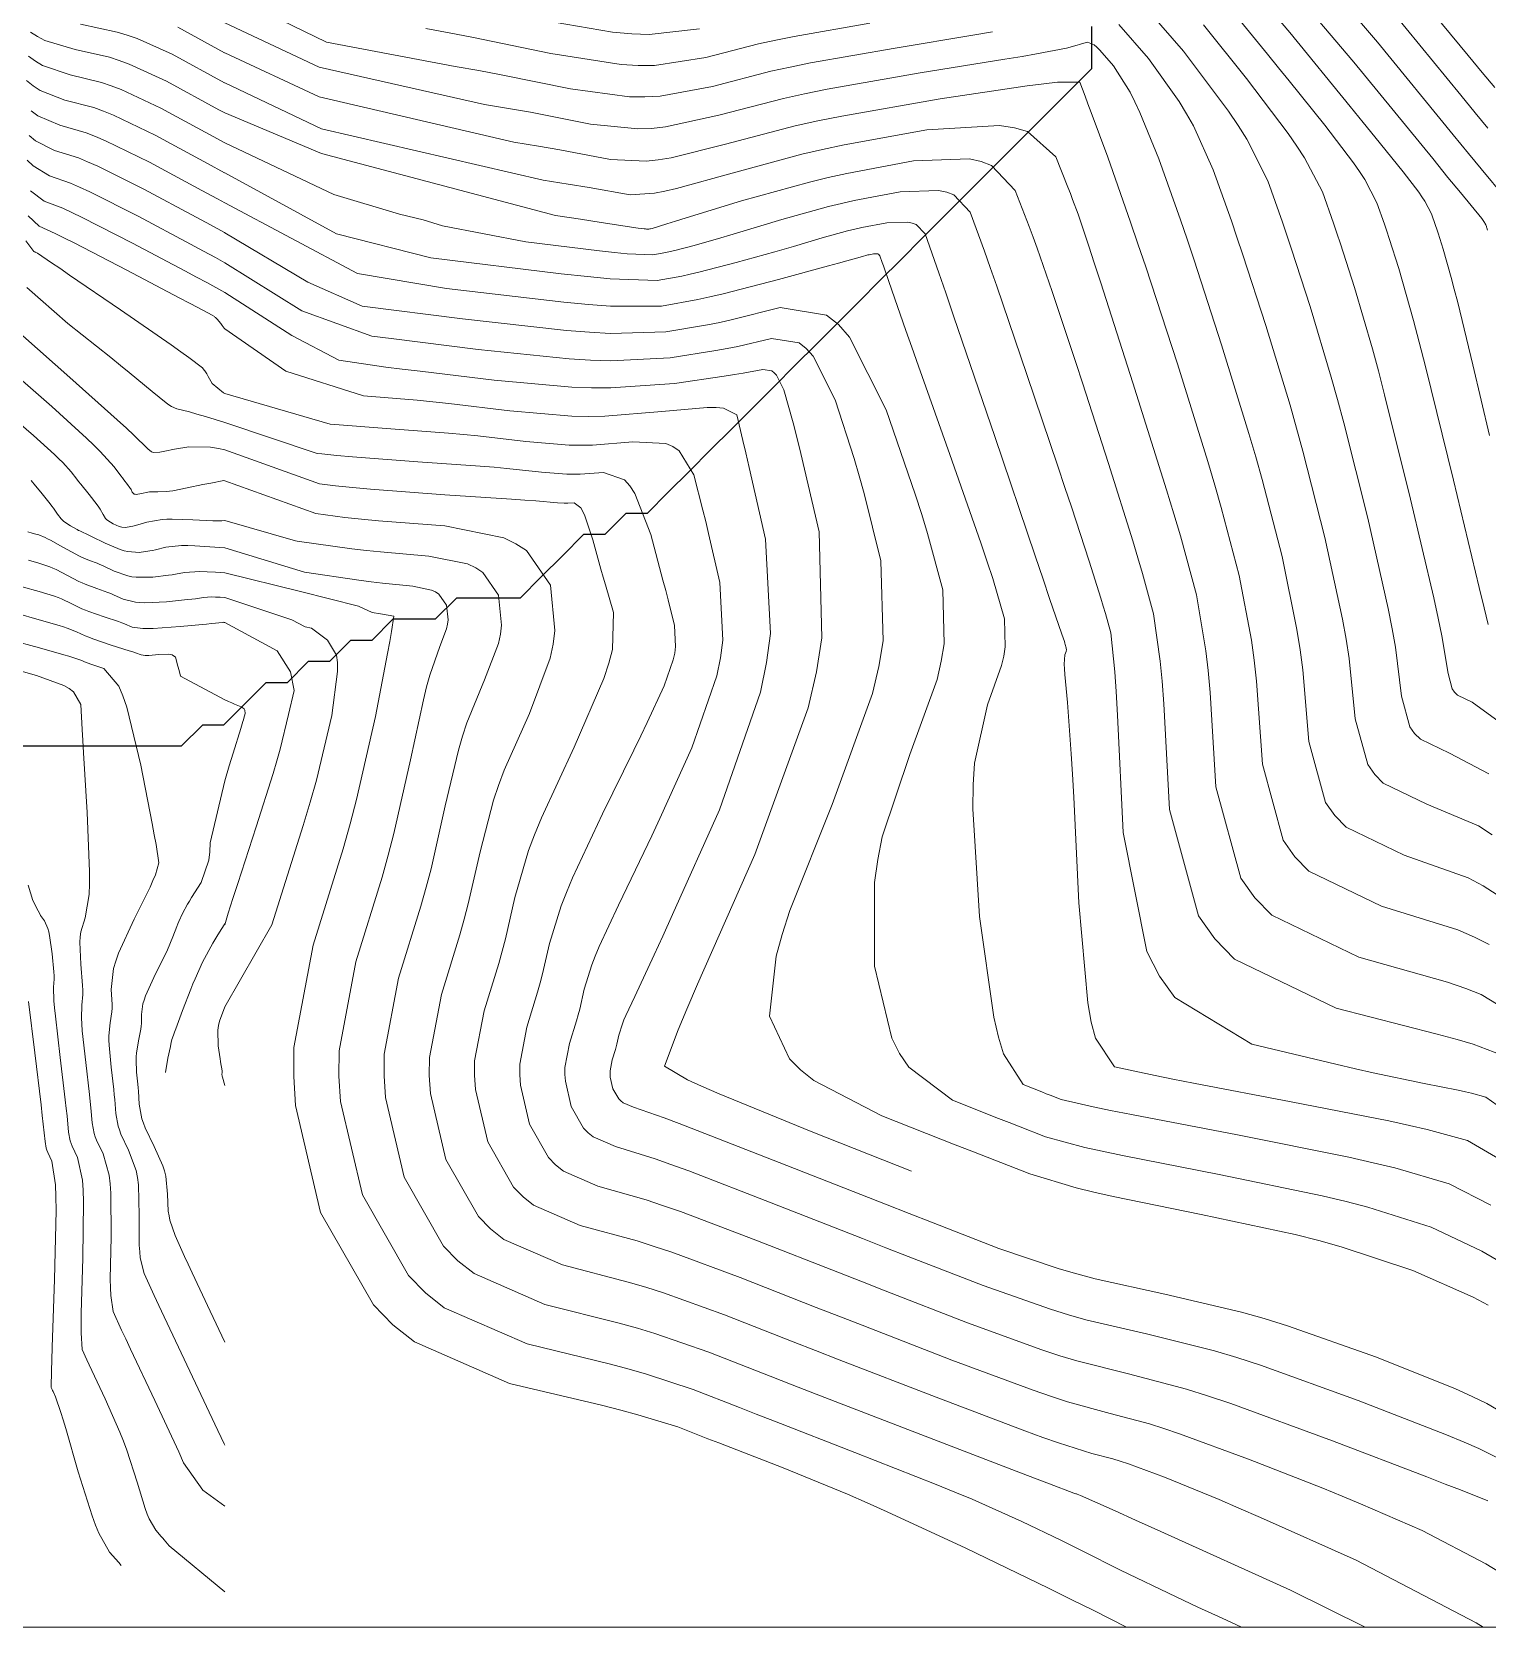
# Model space of a CAD drawing. Header units: millimetres. Extents: x 837475 to 838477, y 1189012 to 1191015.
# Drawn here: x 837990.9 to 838059.6, y 1189013.9 to 1189089.2 of the extents above; entities that cross this region are included whole.
import ezdxf

# ---------------------------------------------------------------- set-up
doc = ezdxf.new("R2010")
doc.units = ezdxf.units.MM
doc.header["$LTSCALE"] = 0.3
doc.layers.add('COORD', color=253, linetype='Continuous', lineweight=20)
doc.layers.add('DRENAJE', color=5, linetype='Continuous', lineweight=25)
doc.layers.add('COTAS 10', color=7, linetype='Continuous', lineweight=9, true_color=0x6e3e2d)
doc.layers.add('COTAS INT', color=7, linetype='Continuous', lineweight=5, true_color=0x9fa19f)

msp = doc.modelspace()

# ---------------------------------------------------------------- linework, layer by layer
at = {"layer": 'COORD'}
msp.add_line((837476.514, 1189013.872), (838476.514, 1189013.872), dxfattribs=at)
msp.add_lwpolyline([(837476.514, 1189013.872), (838476.514, 1189013.872), (838476.514, 1191013.872), (837476.514, 1191013.872)], close=True, dxfattribs=at)
at = {"layer": 'COTAS 10'}
for points in [[(838059.725, 1189070.141), (838058.94, 1189073.488), (838058.22, 1189076.417), (838058.06, 1189077.047), (838057.917, 1189077.599), (838057.54, 1189078.94), (838057.292, 1189079.701), (838057.229, 1189079.887), (838057.169, 1189080.063), (838056.976, 1189080.609), (838056.665, 1189081.203), (838056.532, 1189081.409), (838056.378, 1189081.633), (838055.65, 1189082.592), (838054.303, 1189084.256), (838053.759, 1189084.925), (838053.14, 1189085.684), (838050.286, 1189089.178), (838047.303, 1189092.694)], [(838060.089, 1189048.458), (838059.429, 1189048.873), (838058.716, 1189049.252), (838055.691, 1189050.321), (838052.948, 1189051.65), (838052.412, 1189052.194), (838051.972, 1189052.815), (838051.19, 1189055.691), (838050.904, 1189059.084), (838050.778, 1189060.03), (838050.631, 1189060.979), (838049.928, 1189064.429), (838048.981, 1189068.073), (838048.68, 1189069.144), (838048.362, 1189070.242), (838047.074, 1189074.429), (838045.768, 1189078.429), (838045.439, 1189079.408), (838045.125, 1189080.331), (838044.106, 1189083.202), (838043.213, 1189085.402), (838042.978, 1189085.902), (838042.748, 1189086.356), (838041.961, 1189087.602), (838041.316, 1189088.345), (838041.175, 1189088.481), (838041.05, 1189088.587), (838040.737, 1189088.717), (838040.459, 1189088.634), (838040.357, 1189088.605), (838040.244, 1189088.573), (838039.742, 1189088.437), (838038.335, 1189088.163), (838037.65, 1189088.045), (838036.838, 1189087.909), (838032.841, 1189087.264), (838028.444, 1189086.492), (838027.38, 1189086.276), (838026.383, 1189086.058), (838023.336, 1189085.264), (838020.816, 1189084.713), (838020.152, 1189084.649), (838019.501, 1189084.623), (838017.27, 1189084.85), (838014.436, 1189085.407), (838013.405, 1189085.589), (838012.268, 1189085.783), (838004.454, 1189087.546), (838000, 1189089.635)], [(837990.638, 1189086.911), (837990.96, 1189086.649), (837991.284, 1189086.429), (837992.454, 1189085.987), (837993.821, 1189085.631), (837994.268, 1189085.465), (837994.745, 1189085.27), (837996.718, 1189084.323), (837999.193, 1189082.989), (837999.987, 1189082.55), (838000, 1189082.543), (838005.271, 1189079.661), (838009.726, 1189078.537), (838015.88, 1189077.778), (838017.137, 1189077.645), (838018.2, 1189077.545), (838020.425, 1189077.461), (838021.581, 1189077.674), (838021.97, 1189077.76), (838022.39, 1189077.859), (838024.155, 1189078.315), (838025.97, 1189078.818), (838026.421, 1189078.946), (838026.849, 1189079.069), (838028.208, 1189079.473), (838029.414, 1189079.808), (838029.745, 1189079.889), (838030.076, 1189079.963), (838031.26, 1189080.186), (838032.254, 1189080.219), (838032.464, 1189080.174), (838032.646, 1189080.105), (838033.068, 1189079.661), (838033.717, 1189077.83), (838034.042, 1189076.886), (838034.43, 1189075.754), (838036.356, 1189070.089), (838038.264, 1189064.462), (838038.64, 1189063.353), (838038.951, 1189062.439), (838039.525, 1189060.763), (838039.645, 1189060.419), (838039.67, 1189060.345), (838039.691, 1189060.28), (838039.737, 1189060.123), (838039.74, 1189060.013), (838039.735, 1189059.978), (838039.726, 1189059.94), (838039.671, 1189059.788), (838039.643, 1189059.342), (838039.653, 1189059.119), (838039.669, 1189058.854), (838039.788, 1189057.538), (838039.972, 1189055.117), (838040.03, 1189054.155), (838040.09, 1189053.067), (838040.332, 1189048.082), (838040.748, 1189043.359), (838040.918, 1189042.436), (838041.113, 1189041.679), (838042.012, 1189040.332), (838043.935, 1189039.921), (838044.774, 1189039.753), (838045.745, 1189039.563), (838050.361, 1189038.681), (838054.973, 1189037.773), (838055.942, 1189037.566), (838056.777, 1189037.378), (838058.681, 1189036.858), (838060.2, 1189035.975)], [(838061.228, 1189023.467), (838059.594, 1189024.433), (838058.903, 1189024.762), (838058.11, 1189025.117), (838054.386, 1189026.624), (838050.177, 1189028.103), (838049.079, 1189028.441), (838048.009, 1189028.748), (838044.386, 1189029.598), (838041.094, 1189030.322), (838040.233, 1189030.55), (838039.394, 1189030.791), (838036.545, 1189031.757), (838033.366, 1189032.993), (838032.318, 1189033.404), (838031.197, 1189033.843), (838026.545, 1189035.677), (838022.315, 1189037.331), (838021.46, 1189037.657), (838020.742, 1189037.927), (838019.294, 1189038.426), (838018.81, 1189038.636), (838018.701, 1189038.724), (838018.602, 1189038.825), (838018.333, 1189039.294), (838018.206, 1189039.839), (838018.196, 1189039.987), (838018.198, 1189040.134), (838018.296, 1189040.654), (838018.448, 1189041.146), (838018.484, 1189041.275), (838018.517, 1189041.4), (838018.614, 1189041.83), (838018.777, 1189042.357), (838018.851, 1189042.545), (838018.938, 1189042.751), (838019.358, 1189043.647), (838020.277, 1189045.617), (838020.679, 1189046.5), (838021.145, 1189047.53), (838023.359, 1189052.471), (838025.293, 1189058.017), (838025.583, 1189059.428), (838025.765, 1189060.786), (838025.533, 1189065.242), (838024.76, 1189068.64), (838024.601, 1189069.331), (838024.465, 1189069.914), (838024.174, 1189071.114), (838023.55, 1189071.439), (838023.205, 1189071.47), (838022.784, 1189071.474), (838020.642, 1189071.276), (838017.941, 1189071.057), (838017.169, 1189071.049), (838016.385, 1189071.064), (838013.466, 1189071.309), (838010.588, 1189071.656), (838009.83, 1189071.736), (838009.09, 1189071.809), (838006.559, 1189072.012), (838002.878, 1189073.177), (838000, 1189075.175), (837999.973, 1189075.212), (837999.884, 1189075.331), (837999.808, 1189075.431), (837999.644, 1189075.638), (837999.561, 1189075.719), (837999.536, 1189075.74), (837999.511, 1189075.76), (837999.411, 1189075.825), (837998.729, 1189076.187), (837998.336, 1189076.394), (837997.855, 1189076.647), (837995.383, 1189077.945), (837992.891, 1189079.237), (837992.399, 1189079.486), (837991.991, 1189079.688), (837991.233, 1189080.024), (837990.723, 1189080.519)], [(837989.934, 1189071.038), (837990.977, 1189070.141), (837991.965, 1189069.241), (837992.171, 1189069.044), (837992.349, 1189068.87), (837992.752, 1189068.429), (837993.013, 1189068.085), (837993.101, 1189067.973), (837993.198, 1189067.852), (837993.605, 1189067.353), (837993.982, 1189066.874), (837994.059, 1189066.766), (837994.125, 1189066.67), (837994.262, 1189066.41), (837994.371, 1189066.227), (837994.419, 1189066.179), (837994.474, 1189066.132), (837994.735, 1189065.971), (837995.013, 1189065.85), (837995.079, 1189065.828), (837995.14, 1189065.811), (837995.321, 1189065.792), (837995.566, 1189065.84), (837995.667, 1189065.865), (837995.784, 1189065.894), (837996.326, 1189066.045), (837997.045, 1189066.174), (837997.273, 1189066.191), (837997.513, 1189066.199), (837998.486, 1189066.16), (837999.433, 1189066.108), (837999.658, 1189066.108), (837999.866, 1189066.114), (838000, 1189066.13), (838003.344, 1189065.17), (838003.423, 1189065.152), (838006.007, 1189064.795), (838006.688, 1189064.715), (838007.354, 1189064.643), (838009.636, 1189064.449), (838011.47, 1189064.079), (838011.854, 1189063.896), (838012.184, 1189063.678), (838012.928, 1189062.6), (838013.067, 1189061.192), (838013.015, 1189060.766), (838012.925, 1189060.324), (838012.273, 1189058.6), (838011.437, 1189056.577), (838011.23, 1189055.947), (838011.034, 1189055.288), (838010.415, 1189052.655), (838009.742, 1189049.687), (838009.513, 1189048.816), (838009.264, 1189047.924), (838008.211, 1189044.522), (838007.535, 1189040.925), (838007.525, 1189039.91), (838007.591, 1189038.886), (838008.471, 1189035.117), (838010.33, 1189031.869), (838011.014, 1189031.174), (838011.771, 1189030.567), (838015.117, 1189029.11), (838018.631, 1189028.228), (838019.495, 1189027.984), (838020.311, 1189027.739), (838022.862, 1189026.855), (838025.759, 1189025.72), (838026.793, 1189025.318), (838027.927, 1189024.877), (838032.862, 1189022.969), (838037.371, 1189021.232), (838038.238, 1189020.899), (838038.939, 1189020.63), (838040.09, 1189020.197), (838040.183, 1189020.173), (838040.217, 1189020.162), (838040.254, 1189020.15), (838040.416, 1189020.09), (838042.048, 1189019.362), (838043.012, 1189018.927), (838044.197, 1189018.392), (838050.326, 1189015.619), (838053.851, 1189013.872)], [(837990.144, 1189061.752), (837991.24, 1189061.446), (837992.182, 1189061.173), (837992.385, 1189061.108), (837992.562, 1189061.047), (837992.993, 1189060.865), (837993.407, 1189060.677), (837993.575, 1189060.613), (837993.765, 1189060.544), (837994.644, 1189060.25), (837995.486, 1189059.979), (837995.653, 1189059.924), (837995.793, 1189059.877), (837996.059, 1189059.78), (837996.235, 1189059.758), (837996.318, 1189059.759), (837996.415, 1189059.762), (837996.886, 1189059.798), (837997.351, 1189059.812), (837997.443, 1189059.802), (837997.521, 1189059.787), (837997.67, 1189059.679), (837997.786, 1189059.255), (837997.842, 1189059.04), (837997.909, 1189058.783), (838000, 1189057.663), (838000.182, 1189057.585), (838000.335, 1189057.52), (838000.468, 1189057.464), (838000.778, 1189057.335), (838000.913, 1189057.243), (838000.936, 1189057.209), (838000.952, 1189057.173), (838000.958, 1189057.013), (838000.905, 1189056.793), (838000.884, 1189056.719), (838000.861, 1189056.639), (838000.754, 1189056.302), (838000.397, 1189055.144), (838000.216, 1189054.547), (838000, 1189053.832), (837999.311, 1189050.905), (837999.295, 1189050.479), (837999.253, 1189050.092), (837998.89, 1189049.033), (837998.431, 1189048.325), (837998.329, 1189048.16), (837998.239, 1189048.009), (837998.003, 1189047.575), (837997.833, 1189047.195), (837997.784, 1189047.078), (837997.735, 1189046.955), (837997.547, 1189046.468), (837997.292, 1189045.856), (837997.2, 1189045.655), (837997.099, 1189045.44), (837996.656, 1189044.549), (837996.26, 1189043.684), (837996.188, 1189043.486), (837996.132, 1189043.305), (837996.067, 1189042.801), (837996.072, 1189042.374), (837996.061, 1189042.243), (837996.043, 1189042.105), (837995.935, 1189041.558), (837995.831, 1189040.976), (837995.818, 1189040.816), (837995.811, 1189040.656), (837995.839, 1189040.084), (837995.902, 1189039.504), (837995.916, 1189039.34), (837995.929, 1189039.174), (837995.967, 1189038.562), (837996.093, 1189037.879), (837996.162, 1189037.668), (837996.246, 1189037.448), (837996.67, 1189036.573), (837997.084, 1189035.658), (837997.16, 1189035.412), (837997.219, 1189035.169), (837997.297, 1189034.32), (837997.334, 1189033.515), (837997.368, 1189033.3), (837997.412, 1189033.089), (837997.656, 1189032.357), (837998.099, 1189031.378), (837998.269, 1189031.011), (837998.459, 1189030.603), (837999.315, 1189028.784), (838000, 1189027.333)]]:
    msp.add_lwpolyline(points, dxfattribs=at)
at = {"layer": 'COTAS INT'}
for points in [[(838060.48, 1189081.349), (838059.323, 1189082.738), (838058.727, 1189083.463), (838058.01, 1189084.335), (838054.426, 1189088.711), (838050.464, 1189093.357)], [(838059.634, 1189079.842), (838059.597, 1189079.955), (838059.587, 1189079.983), (838059.578, 1189080.009), (838059.55, 1189080.091), (838059.503, 1189080.179), (838059.483, 1189080.21), (838059.46, 1189080.243), (838059.352, 1189080.386), (838058.348, 1189081.616), (838057.76, 1189082.335), (838057.038, 1189083.219), (838053.313, 1189087.775), (838049.202, 1189092.621)], [(838000, 1189091.058), (838004.804, 1189088.714), (838010.883, 1189087.573), (838011.998, 1189087.376), (838013.051, 1189087.183), (838016.332, 1189086.517), (838019.106, 1189086.143), (838019.84, 1189086.135), (838020.558, 1189086.167), (838023.028, 1189086.626), (838025.793, 1189087.347), (838026.698, 1189087.545), (838027.663, 1189087.741), (838031.653, 1189088.442), (838035.422, 1189089.065), (838036.247, 1189089.212)], [(838059.971, 1189086.577), (838059.371, 1189087.294), (838058.712, 1189088.086), (838055.841, 1189091.576)], [(838059.688, 1189054.17), (838057.835, 1189055.136), (838056.456, 1189055.804), (838056.187, 1189056.078), (838055.966, 1189056.39), (838055.573, 1189057.835), (838055.281, 1189060.154), (838055.124, 1189061.017), (838054.934, 1189061.976), (838053.972, 1189066.234), (838052.839, 1189070.737), (838052.542, 1189071.85), (838052.251, 1189072.906), (838051.26, 1189076.234), (838050.378, 1189078.938), (838050.155, 1189079.6), (838049.942, 1189080.224), (838049.254, 1189082.165), (838048.262, 1189084.137), (838047.858, 1189084.781), (838047.398, 1189085.468), (838045.27, 1189088.301), (838043.132, 1189090.76)], [(838059.658, 1189061.225), (838059.471, 1189062.004), (838059.237, 1189062.972), (838058.015, 1189068.038), (838056.697, 1189073.401), (838056.404, 1189074.557), (838056.14, 1189075.57), (838055.447, 1189078.038), (838054.987, 1189079.447), (838054.871, 1189079.791), (838054.76, 1189080.117), (838054.402, 1189081.128), (838053.827, 1189082.228), (838053.58, 1189082.609), (838053.295, 1189083.023), (838051.948, 1189084.797), (838050.258, 1189086.895), (838049.757, 1189087.514), (838049.241, 1189088.15), (838047.259, 1189090.582)], [(838055.133, 1189090.144), (838058.361, 1189086.21), (838059.049, 1189085.378), (838059.647, 1189084.658)], [(838060.856, 1189042.814), (838059.328, 1189043.751), (838058.601, 1189044.037), (838057.743, 1189044.334), (838053.548, 1189045.505), (838049.44, 1189047.496), (838048.636, 1189048.311), (838047.978, 1189049.24), (838046.806, 1189053.548), (838046.527, 1189058.014), (838046.431, 1189059.043), (838046.327, 1189059.982), (838045.884, 1189062.625), (838045.123, 1189065.409), (838044.818, 1189066.438), (838044.473, 1189067.578), (838042.887, 1189072.625), (838041.365, 1189077.361), (838041.06, 1189078.304), (838040.805, 1189079.089), (838040.305, 1189080.593), (838040.038, 1189081.29), (838039.93, 1189081.566), (838039.807, 1189081.877), (838039.242, 1189083.299), (838037.906, 1189084.503), (838037.298, 1189084.677), (838036.586, 1189084.781), (838033.152, 1189084.582), (838029.242, 1189083.873), (838028.229, 1189083.656), (838027.247, 1189083.43), (838023.953, 1189082.539), (838021.332, 1189081.804), (838020.775, 1189081.677), (838020.29, 1189081.583), (838019.146, 1189081.517), (838017.206, 1189081.854), (838016.22, 1189082.014), (838015.038, 1189082.203), (838004.57, 1189084.626), (838000, 1189086.793), (837999.992, 1189086.797), (837997.519, 1189088.15), (837995.858, 1189088.89), (837995.39, 1189089.052), (837994.918, 1189089.197), (837993.186, 1189089.565)], [(837997.786, 1189089.425), (837999.993, 1189088.218), (838000, 1189088.214), (838004.454, 1189086.144), (838013.653, 1189083.993), (838014.812, 1189083.801), (838015.821, 1189083.63), (838018.208, 1189083.183), (838019.896, 1189083.103), (838020.463, 1189083.163), (838021.074, 1189083.259), (838023.644, 1189083.901), (838026.936, 1189084.763), (838028.001, 1189084.997), (838029.134, 1189085.229), (838033.783, 1189086.048), (838037.888, 1189086.656), (838038.678, 1189086.756), (838039.318, 1189086.825), (838040.377, 1189086.824), (838040.626, 1189086.162), (838040.756, 1189085.814), (838040.911, 1189085.395), (838041.692, 1189083.286), (838042.775, 1189080.224), (838043.121, 1189079.203), (838043.488, 1189078.108), (838044.981, 1189073.527), (838046.417, 1189068.91), (838046.749, 1189067.791), (838047.052, 1189066.741), (838047.906, 1189063.527), (838048.479, 1189060.481), (838048.604, 1189059.537), (838048.716, 1189058.549), (838048.998, 1189054.62), (838049.975, 1189051.027), (838050.524, 1189050.253), (838051.194, 1189049.573), (838054.62, 1189047.913), (838058.229, 1189046.793), (838059.015, 1189046.455), (838059.708, 1189046.104)], [(838030.466, 1189089.619), (838026.882, 1189088.99), (838026.015, 1189088.814), (838025.203, 1189088.637), (838022.719, 1189087.989), (838020.3, 1189087.621), (838019.528, 1189087.621), (838018.712, 1189087.664), (838015.394, 1189088.183), (838011.666, 1189088.959), (838010.591, 1189089.164), (838009.498, 1189089.364)], [(838022.411, 1189089.352), (838020.042, 1189089.076), (838019.217, 1189089.106), (838018.317, 1189089.184), (838014.456, 1189089.85)], [(838042.224, 1189089.553), (838043.616, 1189087.952), (838045.073, 1189085.912), (838045.418, 1189085.342), (838045.737, 1189084.769), (838046.68, 1189082.683), (838047.534, 1189080.277), (838047.797, 1189079.504), (838048.073, 1189078.683), (838049.167, 1189075.332), (838050.307, 1189071.574), (838050.611, 1189070.497), (838050.91, 1189069.405), (838051.95, 1189065.332), (838052.782, 1189061.477), (838052.951, 1189060.524), (838053.093, 1189059.619), (838053.381, 1189056.763), (838053.969, 1189054.602), (838054.299, 1189054.136), (838054.702, 1189053.727), (838056.763, 1189052.728), (838059.202, 1189051.711), (838059.843, 1189051.291)], [(838060.175, 1189056.629), (838058.907, 1189057.544), (838058.211, 1189057.881), (838058.075, 1189058.019), (838057.963, 1189058.177), (838057.765, 1189058.907), (838057.47, 1189060.689), (838057.297, 1189061.511), (838057.086, 1189062.474), (838055.994, 1189067.136), (838054.768, 1189072.069), (838054.473, 1189073.204), (838054.196, 1189074.238), (838053.354, 1189077.136), (838052.682, 1189079.192), (838052.513, 1189079.695), (838052.351, 1189080.17), (838051.828, 1189081.646), (838050.988, 1189083.252), (838050.628, 1189083.808), (838050.212, 1189084.413), (838048.246, 1189087.003), (838046.213, 1189089.535)], [(837990.823, 1189089.197), (837991.155, 1189088.98), (837991.508, 1189088.793), (837992.942, 1189088.372), (837994.552, 1189088.008), (837995.016, 1189087.857), (837995.487, 1189087.683), (837997.252, 1189086.874), (837999.728, 1189085.526), (838000, 1189085.374), (838004.57, 1189083.457), (838015.616, 1189080.538), (838016.805, 1189080.355), (838017.781, 1189080.205), (838019.522, 1189079.942), (838019.81, 1189079.906), (838019.868, 1189079.9), (838019.917, 1189079.895), (838020.018, 1189079.891), (838020.068, 1189079.9), (838020.085, 1189079.904), (838020.103, 1189079.908), (838020.179, 1189079.927), (838020.878, 1189080.14), (838021.289, 1189080.265), (838021.795, 1189080.42), (838024.405, 1189081.22), (838027.611, 1189082.113), (838028.493, 1189082.326), (838029.372, 1189082.524), (838032.521, 1189083.117), (838035.164, 1189083.204), (838035.723, 1189083.084), (838036.207, 1189082.901), (838037.33, 1189081.72), (838037.983, 1189080.021), (838038.17, 1189079.512), (838038.36, 1189078.986), (838039.07, 1189076.946), (838039.92, 1189074.392), (838040.198, 1189073.543), (838040.495, 1189072.631), (838041.723, 1189068.823), (838042.872, 1189065.172), (838043.119, 1189064.36), (838043.336, 1189063.633), (838043.862, 1189061.723), (838044.175, 1189059.484), (838044.258, 1189058.55), (838044.339, 1189057.479), (838044.615, 1189052.476), (838045.981, 1189047.453), (838046.749, 1189046.369), (838047.685, 1189045.419), (838052.476, 1189043.097), (838057.256, 1189041.875), (838058.187, 1189041.619), (838058.947, 1189041.398), (838060.272, 1189040.893)], [(838060.617, 1189038.146), (838059.54, 1189038.905), (838058.877, 1189039.086), (838058.586, 1189039.152), (838058.248, 1189039.224), (838056.641, 1189039.54), (838054.23, 1189040.045), (838053.387, 1189040.236), (838052.466, 1189040.449), (838048.504, 1189041.404), (838044.858, 1189043.606), (838044.136, 1189044.606), (838043.539, 1189045.775), (838042.423, 1189051.404), (838042.15, 1189056.944), (838042.085, 1189058.056), (838042.024, 1189058.986), (838041.84, 1189060.821), (838041.589, 1189061.731), (838041.486, 1189062.077), (838041.368, 1189062.464), (838040.821, 1189064.204), (838039.979, 1189066.778), (838039.675, 1189067.691), (838039.34, 1189068.692), (838037.878, 1189073.03), (838036.457, 1189077.189), (838036.148, 1189078.077), (838035.876, 1189078.851), (838035.199, 1189080.69), (838034.426, 1189081.503), (838034.093, 1189081.629), (838033.709, 1189081.711), (838031.891, 1189081.651), (838029.724, 1189081.244), (838029.119, 1189081.107), (838028.513, 1189080.961), (838026.307, 1189080.347), (838024.322, 1189079.744), (838023.855, 1189079.606), (838023.424, 1189079.479), (838022.167, 1189079.121), (838021.246, 1189078.883), (838021.028, 1189078.832), (838020.824, 1189078.787), (838020.222, 1189078.676), (838018.996, 1189078.728), (838018.4, 1189078.786), (838017.694, 1189078.862), (838014.216, 1189079.293), (838010.287, 1189080.048), (838009.371, 1189080.332), (838008.249, 1189080.595), (838005.154, 1189081.53), (838000, 1189083.958), (837999.461, 1189084.258), (837996.985, 1189085.599), (837995.116, 1189086.477), (837994.642, 1189086.661), (837994.187, 1189086.82), (837992.698, 1189087.18), (837991.396, 1189087.611), (837991.058, 1189087.814), (837990.73, 1189088.054)], [(838059.782, 1189033.803), (838057.822, 1189034.811), (838055.251, 1189035.562), (838054.233, 1189035.804), (838053.083, 1189036.062), (838047.822, 1189037.118), (838042.818, 1189038.076), (838041.828, 1189038.272), (838041.011, 1189038.438), (838039.492, 1189038.787), (838038.974, 1189038.989), (838038.789, 1189039.061), (838038.585, 1189039.142), (838037.697, 1189039.492), (838036.769, 1189040.951), (838036.539, 1189041.731), (838036.322, 1189042.673), (838035.638, 1189047.432), (838035.326, 1189052.507), (838035.344, 1189053.648), (838035.407, 1189054.675), (838036.01, 1189057.432), (838036.68, 1189059.278), (838036.785, 1189059.731), (838036.855, 1189060.158), (838036.819, 1189061.491), (838036.263, 1189063.389), (838036.006, 1189064.174), (838035.704, 1189065.07), (838034.243, 1189069.243), (838032.755, 1189073.416), (838032.437, 1189074.313), (838032.159, 1189075.099), (838031.496, 1189077.003), (838031.169, 1189077.966), (838031.103, 1189078.159), (838031.047, 1189078.32), (838030.937, 1189078.631), (838030.865, 1189078.707), (838030.834, 1189078.718), (838030.798, 1189078.726), (838030.629, 1189078.72), (838030.428, 1189078.683), (838030.372, 1189078.67), (838030.315, 1189078.656), (838030.11, 1189078.599), (838029.376, 1189078.393), (838028.987, 1189078.286), (838028.516, 1189078.157), (838026.143, 1189077.509), (838023.533, 1189076.834), (838022.913, 1189076.688), (838022.337, 1189076.56), (838020.628, 1189076.246), (838018.208, 1189076.255), (838017.184, 1189076.331), (838016.006, 1189076.439), (838010.474, 1189077.092), (838006.264, 1189077.792), (838000, 1189081.129), (837999.657, 1189081.319), (837998.926, 1189081.721), (837996.451, 1189083.047), (837994.375, 1189084.064), (837993.894, 1189084.269), (837993.455, 1189084.442), (837992.209, 1189084.795), (837991.171, 1189085.247), (837990.863, 1189085.483)], [(838060.036, 1189031.239), (838059.364, 1189031.632), (838056.963, 1189032.765), (838053.983, 1189033.697), (838052.945, 1189033.964), (838051.814, 1189034.234), (838046.963, 1189035.238), (838042.387, 1189036.137), (838041.43, 1189036.341), (838040.607, 1189036.526), (838038.755, 1189037.03), (838037.488, 1189037.523), (838037.034, 1189037.701), (838036.535, 1189037.897), (838034.36, 1189038.755), (838032.295, 1189040.318), (838031.865, 1189040.958), (838031.497, 1189041.688), (838030.681, 1189045.077), (838030.685, 1189049.029), (838030.834, 1189050.115), (838031.047, 1189051.197), (838032.35, 1189055.077), (838033.634, 1189058.616), (838033.836, 1189059.484), (838033.97, 1189060.303), (838033.9, 1189062.858), (838033.184, 1189065.523), (838032.911, 1189066.412), (838032.606, 1189067.366), (838031.236, 1189071.358), (838029.507, 1189074.786), (838028.975, 1189075.385), (838028.42, 1189075.832), (838026.225, 1189076.183), (838023.971, 1189075.617), (838023.379, 1189075.487), (838022.801, 1189075.368), (838020.831, 1189075.032), (838018.215, 1189074.966), (838017.23, 1189075.018), (838016.131, 1189075.099), (838011.222, 1189075.646), (838006.484, 1189076.257), (838003.928, 1189077.383), (838000, 1189079.718), (837999.989, 1189079.724), (837999.327, 1189080.088), (837998.658, 1189080.452), (837996.184, 1189081.772), (837994.004, 1189082.857), (837993.52, 1189083.074), (837993.089, 1189083.254), (837991.965, 1189083.602), (837991.059, 1189084.065), (837990.765, 1189084.318)], [(838059.659, 1189029.08), (838058.946, 1189029.46), (838056.104, 1189030.718), (838052.714, 1189031.833), (838051.656, 1189032.123), (838050.546, 1189032.405), (838046.104, 1189033.358), (838041.956, 1189034.199), (838041.031, 1189034.411), (838040.202, 1189034.614), (838038.018, 1189035.272), (838036.001, 1189036.058), (838035.279, 1189036.341), (838034.484, 1189036.653), (838031.022, 1189038.018), (838027.821, 1189039.684), (838027.191, 1189040.185), (838026.672, 1189040.703), (838025.725, 1189042.721), (838026.044, 1189045.551), (838026.324, 1189046.581), (838026.687, 1189047.719), (838028.69, 1189052.721), (838030.589, 1189057.953), (838030.886, 1189059.237), (838031.086, 1189060.448), (838030.982, 1189064.226), (838030.194, 1189067.405), (838029.963, 1189068.24), (838029.725, 1189069.055), (838028.817, 1189071.832), (838027.781, 1189073.886), (838027.462, 1189074.245), (838027.129, 1189074.513), (838025.814, 1189074.723), (838024.226, 1189074.351), (838023.722, 1189074.252), (838023.19, 1189074.154), (838021.035, 1189073.817), (838018.222, 1189073.677), (838017.276, 1189073.704), (838016.257, 1189073.76), (838011.97, 1189074.2), (838007.852, 1189074.723), (838006.939, 1189074.831), (838003.637, 1189076.039), (838000, 1189078.304), (837999.569, 1189078.545), (837998.997, 1189078.856), (837998.391, 1189079.184), (837995.917, 1189080.496), (837993.633, 1189081.65), (837993.146, 1189081.878), (837992.723, 1189082.065), (837991.721, 1189082.409), (837990.947, 1189082.883), (837990.668, 1189083.152)], [(837990.835, 1189081.701), (837991.477, 1189081.217), (837992.357, 1189080.877), (837992.773, 1189080.682), (837993.262, 1189080.444), (837995.65, 1189079.221), (837998.123, 1189077.915), (837998.667, 1189077.625), (837999.149, 1189077.366), (838000, 1189076.897), (838003.169, 1189074.871), (838005.388, 1189073.703), (838007.607, 1189073.366), (838008.385, 1189073.284), (838009.22, 1189073.19), (838012.718, 1189072.755), (838016.382, 1189072.421), (838017.322, 1189072.391), (838018.23, 1189072.388), (838021.238, 1189072.602), (838023.578, 1189072.941), (838024.065, 1189073.017), (838024.481, 1189073.084), (838025.403, 1189073.263), (838025.839, 1189073.193), (838025.949, 1189073.104), (838026.054, 1189072.986), (838026.398, 1189072.305), (838026.844, 1189070.743), (838027.014, 1189070.068), (838027.205, 1189069.287), (838028.063, 1189065.593), (838028.201, 1189060.593), (838027.937, 1189058.99), (838027.543, 1189057.291), (838025.029, 1189050.365), (838022.327, 1189044.241), (838021.814, 1189043.048), (838021.403, 1189042.072), (838020.768, 1189040.365), (838021.847, 1189039.718), (838022.516, 1189039.412), (838023.347, 1189039.05), (838027.685, 1189037.282), (838032.434, 1189035.409)], [(838060.577, 1189021.628), (838059.221, 1189022.306), (838058.526, 1189022.602), (838057.692, 1189022.946), (838053.527, 1189024.578), (838048.909, 1189026.239), (838047.79, 1189026.6), (838046.74, 1189026.92), (838043.527, 1189027.718), (838040.663, 1189028.384), (838039.834, 1189028.62), (838038.989, 1189028.879), (838035.808, 1189029.999), (838032.278, 1189031.37), (838031.213, 1189031.786), (838030.109, 1189032.219), (838025.808, 1189033.912), (838021.914, 1189035.412), (838021.067, 1189035.722), (838020.32, 1189035.987), (838018.459, 1189036.562), (838017.403, 1189037.022), (838017.164, 1189037.214), (838016.948, 1189037.433), (838016.361, 1189038.459), (838016.083, 1189039.648), (838016.062, 1189039.972), (838016.065, 1189040.292), (838016.279, 1189041.427), (838016.611, 1189042.501), (838016.69, 1189042.783), (838016.762, 1189043.058), (838016.974, 1189043.995), (838017.329, 1189045.146), (838017.491, 1189045.557), (838017.681, 1189046.007), (838018.598, 1189047.962), (838019.796, 1189050.449), (838020.163, 1189051.234), (838020.546, 1189052.061), (838022.055, 1189055.395), (838023.238, 1189058.787), (838023.415, 1189059.65), (838023.526, 1189060.481), (838023.384, 1189063.206), (838022.848, 1189065.514), (838022.711, 1189066.081), (838022.579, 1189066.616), (838022.143, 1189068.291), (838021.456, 1189069.424), (838021.166, 1189069.618), (838020.832, 1189069.76), (838019.264, 1189069.84), (838017.363, 1189069.686), (838016.819, 1189069.681), (838016.268, 1189069.691), (838014.214, 1189069.863), (838011.956, 1189070.123), (838011.276, 1189070.189), (838010.573, 1189070.252), (838007.836, 1189070.457), (838005.193, 1189070.656), (838004.985, 1189070.675), (838000, 1189072.129), (837999.945, 1189072.157), (837999.402, 1189072.598), (837999.225, 1189072.93), (837999.189, 1189072.995), (837999.158, 1189073.05), (837999.095, 1189073.152), (837999.057, 1189073.197), (837999.042, 1189073.216), (837999.026, 1189073.237), (837998.952, 1189073.337), (837998.305, 1189073.828), (837997.928, 1189074.096), (837997.464, 1189074.422), (837995.074, 1189076.077), (837992.677, 1189077.722), (837992.209, 1189078.041), (837991.827, 1189078.301), (837991.152, 1189078.749), (837991.053, 1189078.801), (837991.034, 1189078.811), (837991.018, 1189078.819), (837990.989, 1189078.832), (837990.611, 1189079.338)], [(838059.643, 1189019.838), (838058.348, 1189020.349), (838057.631, 1189020.626), (838056.758, 1189020.963), (838052.31, 1189022.668), (838047.508, 1189024.425), (838046.412, 1189024.794), (838045.417, 1189025.112), (838042.668, 1189025.838), (838040.232, 1189026.446), (838039.435, 1189026.69), (838038.585, 1189026.967), (838035.072, 1189028.242), (838031.19, 1189029.747), (838030.108, 1189030.169), (838029.022, 1189030.594), (838025.072, 1189032.148), (838021.513, 1189033.494), (838020.674, 1189033.788), (838019.898, 1189034.047), (838017.623, 1189034.699), (838015.995, 1189035.408), (838015.626, 1189035.704), (838015.293, 1189036.042), (838014.388, 1189037.623), (838013.96, 1189039.458), (838013.928, 1189039.956), (838013.933, 1189040.45), (838014.262, 1189042.201), (838014.774, 1189043.857), (838014.895, 1189044.291), (838015.007, 1189044.715), (838015.334, 1189046.16), (838015.881, 1189047.936), (838016.131, 1189048.568), (838016.424, 1189049.262), (838017.838, 1189052.278), (838019.315, 1189055.281), (838019.647, 1189055.968), (838019.946, 1189056.591), (838020.75, 1189058.319), (838021.182, 1189059.557), (838021.247, 1189059.872), (838021.287, 1189060.176), (838021.236, 1189061.171), (838020.937, 1189062.387), (838020.822, 1189062.83), (838020.694, 1189063.319), (838020.112, 1189065.468), (838019.362, 1189067.408), (838019.126, 1189067.766), (838018.879, 1189068.045), (838017.885, 1189068.404), (838016.785, 1189068.315), (838016.47, 1189068.312), (838016.151, 1189068.318), (838014.962, 1189068.418), (838013.324, 1189068.589), (838012.722, 1189068.641), (838012.056, 1189068.694), (838009.113, 1189068.901), (838006.039, 1189069.133), (838005.291, 1189069.202), (838004.586, 1189069.273), (838004.364, 1189069.301), (838000, 1189070.764), (837999.098, 1189071.037), (837998.683, 1189071.159), (837998.342, 1189071.255), (837997.732, 1189071.396), (837997.48, 1189071.51), (837997.364, 1189071.59), (837997.228, 1189071.689), (837996.571, 1189072.222), (837995.481, 1189073.122), (837995.072, 1189073.453), (837994.617, 1189073.82), (837992.588, 1189075.441), (837990.657, 1189077.134)], [(838060.484, 1189016.298), (838059.546, 1189016.857), (838056.537, 1189018.432), (838053.631, 1189019.697), (838052.758, 1189020.06), (838051.855, 1189020.429), (838048.346, 1189021.808), (838045.09, 1189023), (838044.347, 1189023.25), (838043.672, 1189023.466), (838041.808, 1189023.957), (838039.801, 1189024.507), (838039.036, 1189024.759), (838038.18, 1189025.055), (838034.335, 1189026.484), (838030.103, 1189028.124), (838029.003, 1189028.552), (838027.934, 1189028.969), (838024.335, 1189030.383), (838021.112, 1189031.576), (838020.281, 1189031.853), (838019.476, 1189032.108), (838016.788, 1189032.836), (838014.587, 1189033.794), (838014.089, 1189034.194), (838013.639, 1189034.651), (838012.416, 1189036.788), (838011.837, 1189039.267), (838011.793, 1189039.941), (838011.8, 1189040.609), (838012.245, 1189042.975), (838012.938, 1189045.212), (838013.101, 1189045.8), (838013.252, 1189046.373), (838013.694, 1189048.325), (838014.345, 1189050.547), (838014.627, 1189051.29), (838014.954, 1189052.088), (838016.502, 1189055.432), (838017.905, 1189058.661), (838018.14, 1189059.387), (838018.308, 1189060.04), (838018.359, 1189061.79), (838017.975, 1189063.09), (838017.868, 1189063.46), (838017.762, 1189063.834), (838017.375, 1189065.218), (838017.006, 1189066.345), (838016.911, 1189066.557), (838016.818, 1189066.725), (838016.507, 1189066.968), (838016.207, 1189066.944), (838016.121, 1189066.943), (838016.034, 1189066.945), (838015.71, 1189066.972), (838014.692, 1189067.056), (838014.168, 1189067.093), (838013.538, 1189067.137), (838010.39, 1189067.345), (838006.886, 1189067.61), (838006.032, 1189067.688), (838005.229, 1189067.769), (838004.476, 1189067.864), (838000, 1189069.474), (837999.706, 1189069.533), (837999.331, 1189069.592), (837998.301, 1189069.611), (837997.62, 1189069.492), (837997.464, 1189069.464), (837997.322, 1189069.437), (837996.928, 1189069.358), (837996.658, 1189069.342), (837996.595, 1189069.356), (837996.536, 1189069.377), (837996.364, 1189069.519), (837995.715, 1189070.152), (837995.355, 1189070.483), (837994.917, 1189070.881), (837992.688, 1189072.88), (837990.462, 1189074.855)], [(837990.198, 1189072.946), (837991.832, 1189071.511), (837993.476, 1189070.013), (837993.82, 1189069.685), (837994.116, 1189069.395), (837994.786, 1189068.661), (837995.098, 1189068.236), (837995.169, 1189068.142), (837995.234, 1189068.057), (837995.411, 1189067.831), (837995.526, 1189067.677), (837995.551, 1189067.636), (837995.574, 1189067.596), (837995.633, 1189067.462), (837995.725, 1189067.375), (837995.768, 1189067.366), (837995.819, 1189067.363), (837996.067, 1189067.407), (837996.367, 1189067.471), (837996.451, 1189067.48), (837996.535, 1189067.487), (837996.842, 1189067.482), (837997.243, 1189067.494), (837997.386, 1189067.511), (837997.544, 1189067.534), (837998.23, 1189067.667), (837998.967, 1189067.824), (837999.158, 1189067.863), (837999.342, 1189067.899), (837999.957, 1189068.012), (838000, 1189068.011), (838004.302, 1189066.458), (838005.676, 1189066.279), (838006.455, 1189066.196), (838007.261, 1189066.117), (838010.395, 1189065.872), (838013.172, 1189065.313), (838013.753, 1189065.036), (838014.253, 1189064.706), (838015.379, 1189063.073), (838015.589, 1189060.941), (838015.511, 1189060.296), (838015.374, 1189059.628), (838014.388, 1189057.016), (838013.195, 1189054.332), (838012.929, 1189053.618), (838012.689, 1189052.917), (838012.054, 1189050.49), (838011.497, 1189048.03), (838011.307, 1189047.308), (838011.101, 1189046.568), (838010.228, 1189043.748), (838009.667, 1189040.767), (838009.659, 1189039.925), (838009.714, 1189039.076), (838010.444, 1189035.952), (838011.984, 1189033.26), (838012.551, 1189032.684), (838013.179, 1189032.18), (838015.952, 1189030.973), (838019.053, 1189030.168), (838019.888, 1189029.919), (838020.711, 1189029.658), (838023.599, 1189028.619), (838026.847, 1189027.345), (838027.898, 1189026.935), (838029.015, 1189026.501), (838033.599, 1189024.727), (838037.776, 1189023.143), (838038.637, 1189022.829), (838039.37, 1189022.569), (838040.949, 1189022.077), (838041.928, 1189021.819), (838042.282, 1189021.706), (838042.672, 1189021.575), (838044.381, 1189020.949), (838046.952, 1189019.895), (838047.885, 1189019.494), (838048.914, 1189019.044), (838053.432, 1189017.025), (838059.087, 1189014.075), (838059.429, 1189013.872)], [(838048.006, 1189013.872), (838047.099, 1189014.286), (838045.951, 1189014.818), (838044.93, 1189015.295), (838042.301, 1189016.564), (838040.489, 1189017.472), (838039.983, 1189017.722), (838039.476, 1189017.971), (838037.632, 1189018.865), (838035.297, 1189019.906), (838034.48, 1189020.248), (838033.589, 1189020.613), (838029.758, 1189022.125), (838025.963, 1189023.593), (838025.096, 1189023.929), (838024.308, 1189024.235), (838022.125, 1189025.09), (838019.91, 1189025.821), (838019.102, 1189026.049), (838018.209, 1189026.289), (838014.282, 1189027.247), (838010.363, 1189028.953), (838009.477, 1189029.664), (838008.676, 1189030.478), (838006.499, 1189034.282), (838005.468, 1189038.695), (838005.39, 1189039.894), (838005.402, 1189041.083), (838006.194, 1189045.296), (838007.428, 1189049.279), (838007.718, 1189050.325), (838007.987, 1189051.345), (838008.775, 1189054.821), (838009.378, 1189057.658), (838009.531, 1189058.276), (838009.678, 1189058.821), (838010.158, 1189060.183), (838010.475, 1189061.021), (838010.519, 1189061.236), (838010.544, 1189061.443), (838010.477, 1189062.127), (838010.115, 1189062.651), (838009.955, 1189062.757), (838009.768, 1189062.846), (838008.877, 1189063.025), (838007.447, 1189063.169), (838006.92, 1189063.235), (838006.337, 1189063.312), (838003.761, 1189063.687), (838000, 1189064.847), (837998.588, 1189064.939), (837998.252, 1189064.946), (837997.955, 1189064.944), (837997.214, 1189064.863), (837996.728, 1189064.742), (837996.592, 1189064.715), (837996.457, 1189064.69), (837995.966, 1189064.625), (837995.418, 1189064.663), (837995.247, 1189064.703), (837995.067, 1189064.756), (837994.349, 1189065.057), (837993.714, 1189065.372), (837993.587, 1189065.433), (837993.481, 1189065.484), (837993.276, 1189065.577), (837993.15, 1189065.636), (837993.095, 1189065.665), (837993.031, 1189065.7), (837992.724, 1189065.874), (837992.405, 1189066.087), (837992.334, 1189066.146), (837992.269, 1189066.207), (837992.096, 1189066.426), (837991.909, 1189066.709), (837991.835, 1189066.809), (837991.751, 1189066.918), (837991.372, 1189067.391), (837991.003, 1189067.839), (837990.927, 1189067.933), (837990.861, 1189068.014)], [(838042.583, 1189013.872), (838041.035, 1189014.648), (838039.965, 1189015.177), (838038.891, 1189015.705), (838034.987, 1189017.597), (838031.278, 1189019.323), (838030.327, 1189019.746), (838029.41, 1189020.146), (838026.375, 1189021.389), (838023.896, 1189022.347), (838023.33, 1189022.567), (838022.815, 1189022.767), (838021.389, 1189023.326), (838019.509, 1189023.903), (838018.709, 1189024.115), (838017.787, 1189024.349), (838013.446, 1189025.383), (838008.956, 1189027.339), (838007.939, 1189028.153), (838007.021, 1189029.087), (838004.526, 1189033.446), (838003.345, 1189038.504), (838003.256, 1189039.879), (838003.269, 1189041.242), (838004.177, 1189046.069), (838005.587, 1189050.617), (838005.919, 1189051.804), (838006.224, 1189052.959), (838007.112, 1189056.869), (838007.684, 1189059.852), (838007.79, 1189060.422), (838007.874, 1189060.881), (838007.987, 1189061.618), (838007.35, 1189061.722), (838006.961, 1189061.783), (838006.322, 1189062.079), (838003.578, 1189062.78), (838000, 1189063.655), (837999.571, 1189063.687), (837999.17, 1189063.707), (837998.828, 1189063.718), (837998.102, 1189063.682), (837997.672, 1189063.59), (837997.518, 1189063.565), (837997.348, 1189063.541), (837996.611, 1189063.458), (837995.821, 1189063.452), (837995.618, 1189063.477), (837995.423, 1189063.513), (837994.777, 1189063.738), (837994.234, 1189063.998), (837994.104, 1189064.056), (837993.982, 1189064.108), (837993.618, 1189064.245), (837993.237, 1189064.401), (837993.106, 1189064.465), (837992.964, 1189064.537), (837992.356, 1189064.873), (837991.768, 1189065.2), (837991.638, 1189065.267), (837991.523, 1189065.324), (837991.224, 1189065.447), (837991.02, 1189065.504), (837990.964, 1189065.52), (837990.909, 1189065.536), (837990.71, 1189065.596)], [(837990.728, 1189064.253), (837991.229, 1189064.113), (837991.742, 1189063.941), (837991.887, 1189063.881), (837992.033, 1189063.816), (837992.568, 1189063.537), (837993.112, 1189063.251), (837993.262, 1189063.181), (837993.413, 1189063.116), (837993.96, 1189062.914), (837994.483, 1189062.732), (837994.62, 1189062.679), (837994.753, 1189062.624), (837995.204, 1189062.419), (837995.779, 1189062.269), (837995.99, 1189062.251), (837996.224, 1189062.242), (837997.256, 1189062.291), (837998.24, 1189062.392), (837998.443, 1189062.415), (837998.616, 1189062.437), (837998.99, 1189062.5), (837999.38, 1189062.52), (837999.563, 1189062.514), (837999.779, 1189062.503), (838000, 1189062.486), (838003.17, 1189061.437), (838003.803, 1189061.116), (838004.098, 1189061.046), (838004.845, 1189060.486), (838005.28, 1189059.778), (838005.321, 1189059.425), (838005.327, 1189059.004), (838005.061, 1189056.917), (838004.326, 1189053.862), (838004.037, 1189052.831), (838003.711, 1189051.719), (838002.224, 1189047.036), (838000, 1189043.161), (837999.757, 1189042.494), (837999.711, 1189042.278), (837999.68, 1189042.065), (837999.692, 1189041.321), (837999.785, 1189040.714), (837999.804, 1189040.588), (837999.821, 1189040.479), (837999.857, 1189040.237), (837999.871, 1189040.13), (837999.873, 1189040.106), (837999.874, 1189040.086), (837999.872, 1189040.035), (837999.867, 1189040.003), (837999.866, 1189039.994), (837999.866, 1189039.954), (837999.872, 1189039.918), (837999.876, 1189039.906), (837999.88, 1189039.893), (837999.901, 1189039.841), (838000, 1189039.447)], [(837990.436, 1189063.003), (837991.235, 1189062.779), (837991.962, 1189062.557), (837992.136, 1189062.495), (837992.297, 1189062.432), (837992.78, 1189062.201), (837993.259, 1189061.964), (837993.419, 1189061.897), (837993.589, 1189061.83), (837994.302, 1189061.582), (837994.985, 1189061.355), (837995.137, 1189061.301), (837995.273, 1189061.251), (837995.632, 1189061.099), (837996.134, 1189061.026), (837996.361, 1189061.025), (837996.627, 1189061.031), (837997.901, 1189061.124), (837999.131, 1189061.242), (837999.368, 1189061.266), (837999.56, 1189061.285), (837999.878, 1189061.319), (837999.932, 1189061.322), (837999.957, 1189061.321), (837999.987, 1189061.319), (838000, 1189061.318), (838002.469, 1189059.976), (838003.111, 1189058.983), (838003.286, 1189058.107), (838003.009, 1189056.965), (838002.616, 1189055.328), (838002.461, 1189054.775), (838002.286, 1189054.179), (838001.489, 1189051.669), (838000.611, 1189048.985), (838000.386, 1189048.28), (838000.169, 1189047.592), (838000, 1189047.043)], [(837989.852, 1189060.502), (837991.246, 1189060.112), (837992.402, 1189059.79), (837992.634, 1189059.722), (837992.827, 1189059.663), (837993.205, 1189059.529), (837993.449, 1189059.425), (837993.558, 1189059.385), (837993.684, 1189059.34), (837994.291, 1189059.14), (837995, 1189058.299), (837995.191, 1189057.851), (837995.38, 1189057.308), (837996.045, 1189054.571), (837996.57, 1189051.827), (837996.672, 1189051.281), (837996.755, 1189050.828), (837996.895, 1189049.962), (837996.725, 1189049.396), (837996.612, 1189049.131), (837996.471, 1189048.82), (837995.722, 1189047.305), (837994.988, 1189045.69), (837994.855, 1189045.314), (837994.752, 1189044.97), (837994.637, 1189043.988), (837994.682, 1189043.272), (837994.68, 1189043.095), (837994.673, 1189042.928), (837994.597, 1189042.403), (837994.533, 1189041.801), (837994.533, 1189041.584), (837994.541, 1189041.347), (837994.636, 1189040.311), (837994.758, 1189039.26), (837994.783, 1189039.013), (837994.805, 1189038.785), (837994.855, 1189038.123), (837994.964, 1189037.531), (837995.023, 1189037.348), (837995.096, 1189037.158), (837995.463, 1189036.401), (837995.815, 1189035.434), (837995.877, 1189035.111), (837995.923, 1189034.763), (837995.964, 1189033.31), (837995.964, 1189031.909), (837995.984, 1189031.596), (837996.013, 1189031.314), (837996.193, 1189030.563), (837996.667, 1189029.528), (837996.882, 1189029.067), (837997.134, 1189028.531), (837998.345, 1189025.962), (837999.533, 1189023.449), (837999.967, 1189022.531), (838000, 1189022.461)], [(838000, 1189019.577), (837998.964, 1189020.335), (837998.057, 1189021.636), (837997.829, 1189022.142), (837996.695, 1189024.577), (837995.557, 1189026.99), (837995.326, 1189027.483), (837995.131, 1189027.899), (837994.73, 1189028.769), (837994.615, 1189029.538), (837994.6, 1189029.891), (837994.594, 1189030.304), (837994.631, 1189032.3), (837994.627, 1189034.358), (837994.593, 1189034.809), (837994.546, 1189035.209), (837994.256, 1189036.228), (837993.946, 1189036.868), (837993.884, 1189037.029), (837993.834, 1189037.183), (837993.742, 1189037.683), (837993.681, 1189038.397), (837993.651, 1189038.687), (837993.614, 1189039.016), (837993.433, 1189040.538), (837993.272, 1189042.037), (837993.248, 1189042.353), (837993.234, 1189042.625), (837993.259, 1189043.248), (837993.303, 1189043.751), (837993.3, 1189043.948), (837993.291, 1189044.169), (837993.206, 1189045.175), (837993.161, 1189046.223), (837993.176, 1189046.47), (837993.204, 1189046.699), (837993.407, 1189047.371), (837993.595, 1189048.469), (837993.613, 1189048.966), (837993.616, 1189049.547), (837993.507, 1189052.341), (837993.335, 1189055.154), (837993.299, 1189055.747), (837993.269, 1189056.259), (837993.201, 1189057.433), (837992.86, 1189058.039), (837992.658, 1189058.192), (837992.408, 1189058.339), (837991.115, 1189058.816), (837989.509, 1189059.266)], [(837990.711, 1189048.915), (837990.94, 1189048.183), (837991.187, 1189047.693), (837991.249, 1189047.583), (837991.307, 1189047.484), (837991.495, 1189047.218), (837991.652, 1189046.864), (837991.692, 1189046.708), (837991.729, 1189046.528), (837991.851, 1189045.672), (837991.928, 1189044.811), (837991.938, 1189044.628), (837991.944, 1189044.469), (837991.921, 1189044.093), (837991.935, 1189043.45), (837991.964, 1189043.121), (837992.002, 1189042.728), (837992.229, 1189040.765), (837992.471, 1189038.772), (837992.518, 1189038.36), (837992.557, 1189038.009), (837992.63, 1189037.243), (837992.705, 1189036.835), (837992.746, 1189036.709), (837992.796, 1189036.578), (837993.049, 1189036.056), (837993.277, 1189034.985), (837993.31, 1189034.508), (837993.331, 1189033.952), (837993.299, 1189031.291), (837993.223, 1189028.699), (837993.217, 1189028.186), (837993.216, 1189027.763), (837993.267, 1189026.975), (837993.489, 1189026.495), (837993.596, 1189026.264), (837993.724, 1189025.992), (837994.353, 1189024.659), (837995.046, 1189023.077), (837995.214, 1189022.648), (837995.372, 1189022.223), (837995.857, 1189020.72), (837996.246, 1189019.474), (837996.344, 1189019.21), (837996.437, 1189018.981), (837996.739, 1189018.451), (837997.003, 1189018.155), (837997.073, 1189018.074), (837997.141, 1189017.995), (837997.378, 1189017.713), (838000, 1189015.543)], [(838000, 1189047.08), (837999.833, 1189046.822), (837999.623, 1189046.481), (837999.435, 1189046.168), (837998.948, 1189045.27), (837998.597, 1189044.486), (837998.496, 1189044.244), (837998.393, 1189043.992), (837998.008, 1189042.991), (837997.688, 1189042.129), (837997.627, 1189041.964), (837997.578, 1189041.831), (837997.501, 1189041.618), (837997.473, 1189041.481), (837997.456, 1189041.397), (837997.434, 1189041.292), (837997.318, 1189040.745), (837997.209, 1189040.069)], [(837990.733, 1189043.418), (837991.026, 1189040.992), (837991.327, 1189038.529), (837991.386, 1189038.034), (837991.433, 1189037.62), (837991.517, 1189036.803), (837991.575, 1189036.487), (837991.607, 1189036.39), (837991.646, 1189036.288), (837991.842, 1189035.883), (837992.008, 1189034.761), (837992.027, 1189034.206), (837992.035, 1189033.546), (837991.966, 1189030.281), (837991.853, 1189027.093), (837991.833, 1189026.482), (837991.818, 1189025.987), (837991.804, 1189025.182), (837991.846, 1189025.09), (837991.866, 1189025.046), (837991.891, 1189024.994), (837992.01, 1189024.741), (837992.263, 1189024.012), (837992.372, 1189023.661), (837992.496, 1189023.245), (837993.085, 1189021.202), (837993.735, 1189019.122), (837993.899, 1189018.681), (837994.054, 1189018.3), (837994.557, 1189017.414), (837994.998, 1189016.92), (837995.114, 1189016.786)]]:
    msp.add_lwpolyline(points, dxfattribs=at)
at = {"layer": 'DRENAJE'}
msp.add_polyline3d([(838040.933, 1189089.46, 0), (838040.933, 1189087.46, 0), (838038.934, 1189085.461, 0), (838036.934, 1189083.462, 0), (838035.935, 1189082.462, 0), (838034.935, 1189081.462, 0), (838033.935, 1189080.463, 0), (838032.936, 1189079.463, 0), (838031.936, 1189078.463, 0), (838030.936, 1189077.464, 0), (838029.937, 1189076.464, 0), (838027.937, 1189074.465, 0), (838026.938, 1189073.465, 0), (838025.938, 1189072.465, 0), (838023.939, 1189070.466, 0), (838022.939, 1189069.466, 0), (838021.939, 1189068.467, 0), (838020.94, 1189067.467, 0), (838019.94, 1189066.467, 0), (838018.94, 1189066.467, 0), (838017.941, 1189065.468, 0), (838016.941, 1189065.468, 0), (838015.941, 1189064.468, 0), (838014.942, 1189063.468, 0), (838013.942, 1189062.469, 0), (838010.943, 1189062.469, 0), (838009.943, 1189061.469, 0), (838007.944, 1189061.469, 0), (838006.944, 1189060.469, 0), (838005.945, 1189060.469, 0), (838004.945, 1189059.47, 0), (838003.945, 1189059.47, 0), (838002.946, 1189058.47, 0), (838001.946, 1189058.47, 0), (838000.946, 1189057.47, 0), (837999.947, 1189056.471, 0), (837998.947, 1189056.471, 0), (837997.947, 1189055.471, 0), (837986.951, 1189055.471, 0)], dxfattribs=at)

doc.saveas('drawing.dxf')
